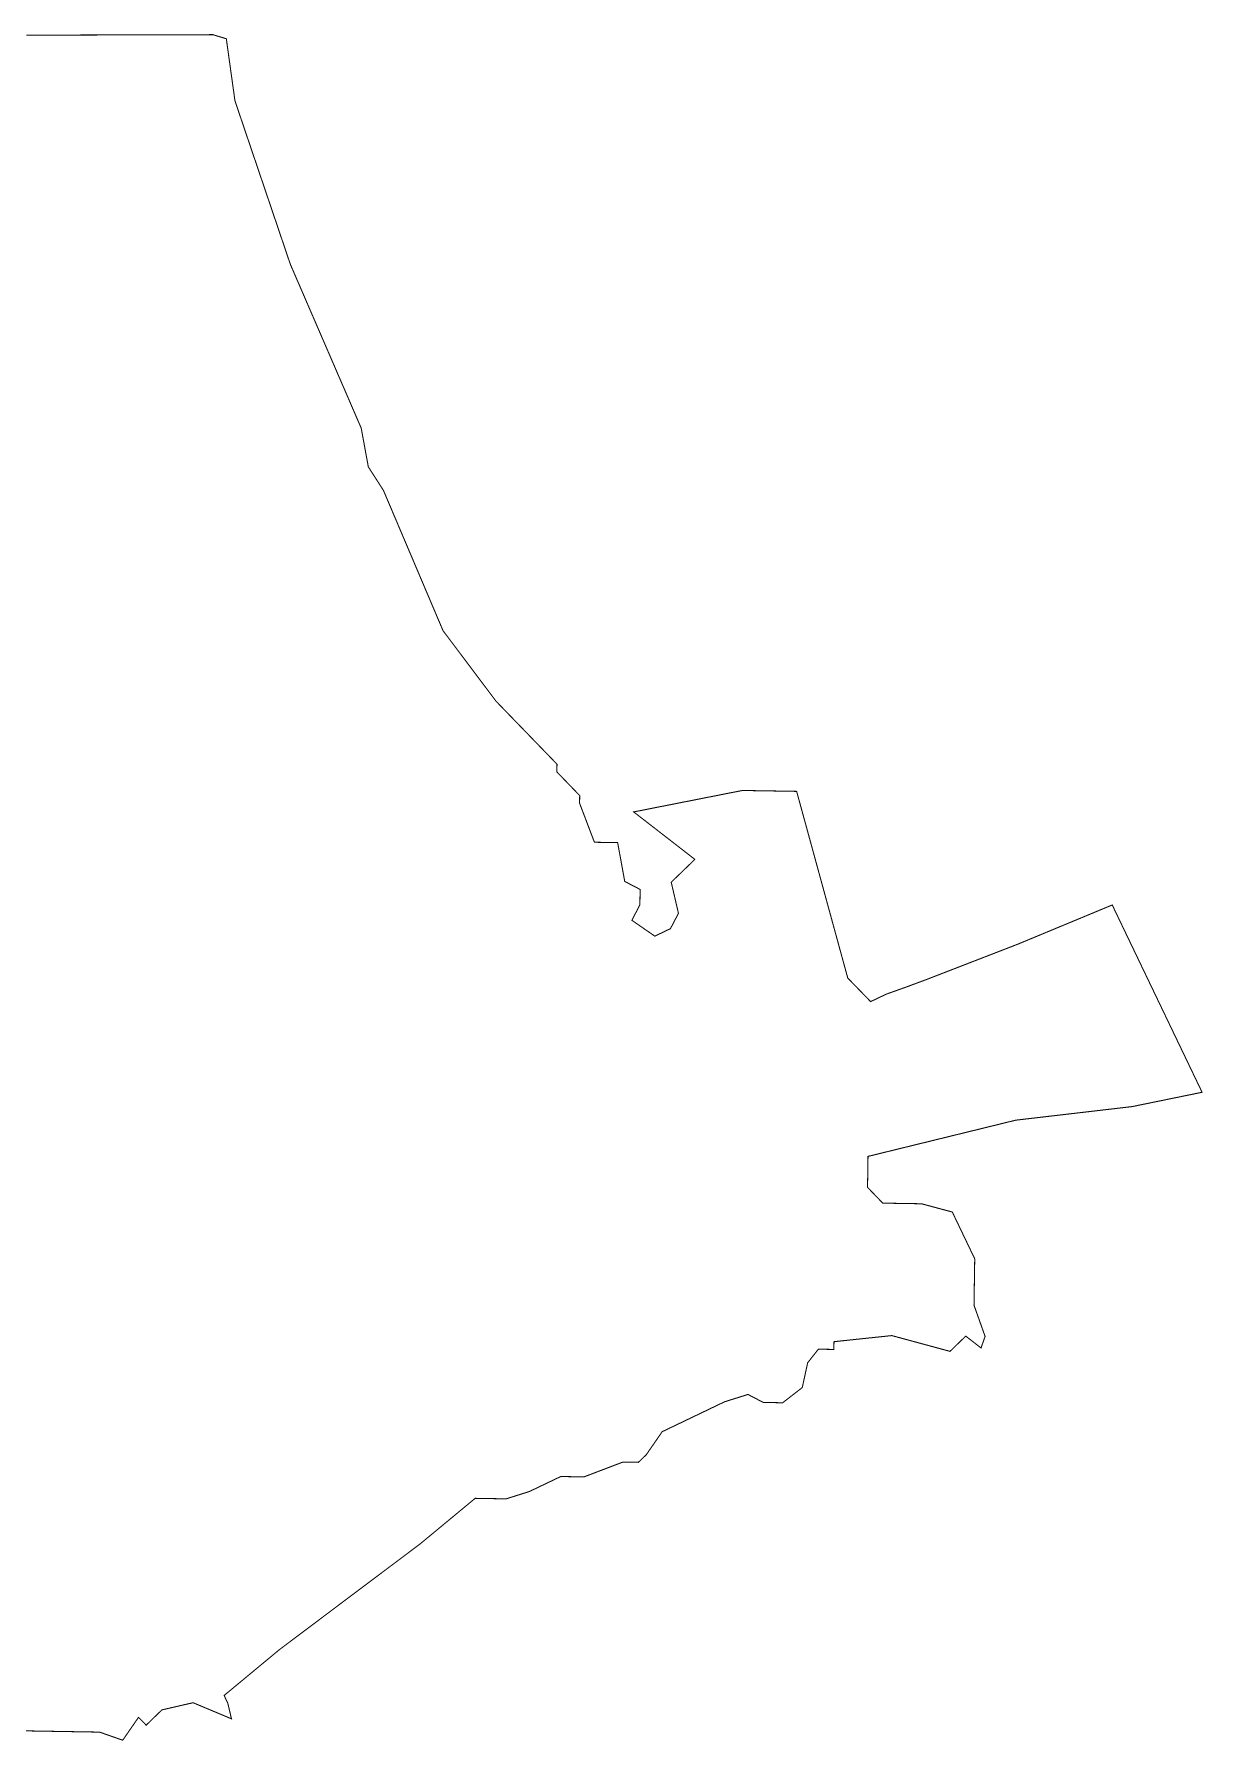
# Model space of a CAD drawing. Header units: metres. Extents: x 306960 to 311449, y 1923940 to 1927670.
# Drawn here: x 309205 to 311449, y 1923940 to 1927220 of the extents above; entities that cross this region are included whole.
import ezdxf

# ---------------------------------------------------------------- set-up
doc = ezdxf.new("R2010")
doc.units = ezdxf.units.M

msp = doc.modelspace()

# ---------------------------------------------------------------- linework, layer by layer
at = {"color": 6, "const_width": 2, "flags": 128}
msp.add_lwpolyline([(309189.8, 1927217.9), (309318.6, 1927218.2), (309547.8, 1927218.8), (309573.7, 1927211), (309590.3, 1927091.7), (309696.7, 1926777.6), (309832.8, 1926462.9), (309846.5, 1926388.3), (309875.5, 1926343.2), (309990, 1926073.6), (310074, 1925961.8), (310091.9, 1925938), (310208.9, 1925817.1), (310208.7, 1925802.2), (310252.5, 1925756.8), (310252.3, 1925742), (310280.8, 1925667.1), (310325.4, 1925666.4), (310339, 1925591.8), (310368.6, 1925576.4), (310368.1, 1925546.7), (310352.7, 1925517.2), (310396.8, 1925486.7), (310426.8, 1925501.1), (310442.2, 1925530.6), (310428.3, 1925590.3), (310473.7, 1925634.2), (310356.2, 1925725.4), (310565.1, 1925766.6), (310669.2, 1925764.9), (310767.4, 1925406.2), (310811.3, 1925360.9), (310841.3, 1925375.2), (310880.8, 1925389.3), (310919.8, 1925403.8), (310976.3, 1925425.7), (311094.6, 1925471.5), (311275.4, 1925546.6), (311448, 1925186.7), (311313.7, 1925159.2), (311090.1, 1925133.1), (310806.3, 1925063.5), (310805.4, 1925004), (310834.6, 1924973.7), (310909, 1924972.5), (310968.2, 1924956.6), (311011.3, 1924866.7), (311009.9, 1924777.5), (311031.2, 1924717.6), (311023.4, 1924695.4), (310994, 1924718.2), (310963.8, 1924688.9), (310852, 1924719.2), (310741, 1924707.5), (310740.7, 1924692.6), (310711, 1924693.1), (310690.4, 1924667), (310680, 1924619.3), (310642.3, 1924590.1), (310605.1, 1924590.8), (310575.7, 1924606.1), (310530.8, 1924592), (310410.9, 1924534.5), (310380.4, 1924490.3), (310365.2, 1924475.7), (310335.5, 1924476.2), (310260.7, 1924447.7), (310216.1, 1924448.4), (310156.1, 1924419.7), (310111.2, 1924405.5), (310051.7, 1924406.5), (310002.6, 1924365.8), (309946.1, 1924319), (309786.4, 1924199), (309675.1, 1924115.3), (309569.5, 1924027.7), (309576.6, 1924012.7), (309583.6, 1923982.9), (309509.8, 1924013.8), (309450, 1924000), (309419.8, 1923970.7), (309405.1, 1923985.8), (309374.7, 1923941.7), (309330.3, 1923957.3), (309122.1, 1923960.8)], dxfattribs=at)

doc.saveas('drawing.dxf')
